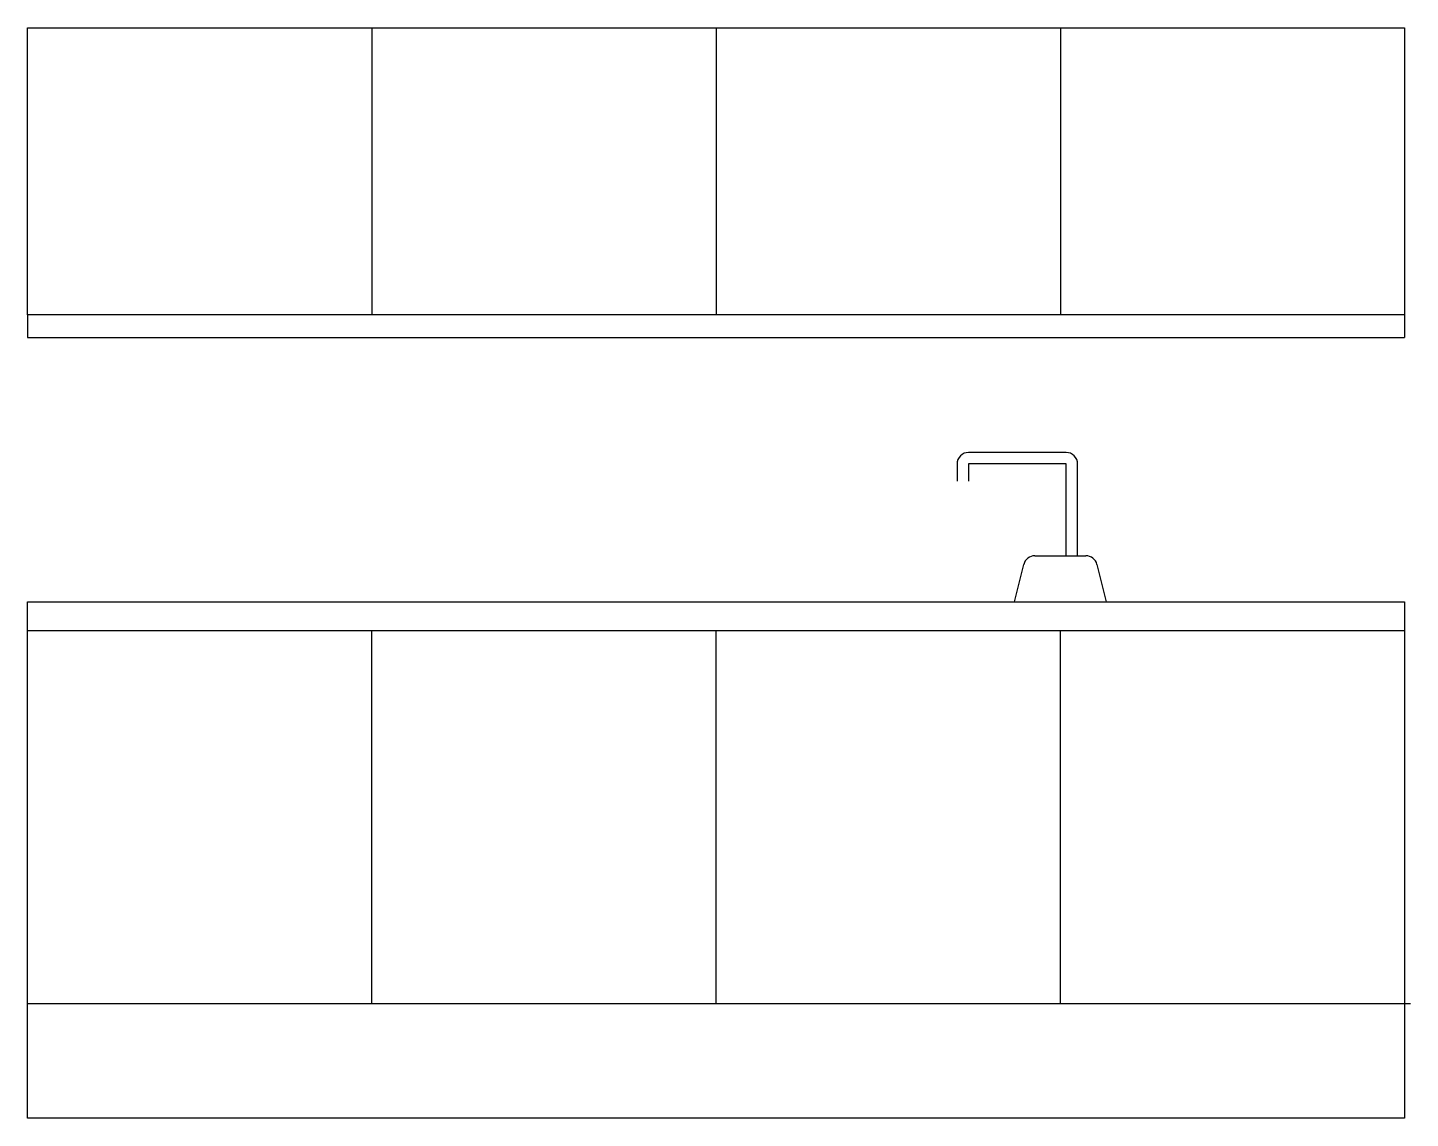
# Model space of a CAD drawing. Extents: x -240 to 1, y 0 to 190.
import ezdxf

# ---------------------------------------------------------------- set-up
doc = ezdxf.new("R2010")
doc.units = 0
doc.header["$LTSCALE"] = 50
doc.header["$MEASUREMENT"] = 0
doc.layers.get('0').update_dxf_attribs({"linetype": 'CONTINUOUS'})

msp = doc.modelspace()

# ---------------------------------------------------------------- linework, layer by layer
at = {"color": 0, "linetype": 'ByBlock'}
for p, q in [((-240, 190), (0, 190)), ((-240, 140), (-240, 190)), ((-180, 190), (-180, 140)), ((-120, 190), (-120, 140)), ((-60, 190), (-60, 140)), ((0, 190), (0, 140)), ((0, 140), (-240, 140)), ((-240, 140), (-240, 136)), ((0, 140), (0, 136)), ((-240, 136), (0, 136)), ((-68, 90), (-66.38, 96.49)), ((-64.44, 98), (-55.56, 98)), ((-53.62, 96.49), (-52, 90)), ((-240, 90), (0, 90)), ((-240, 0), (-240, 90)), ((0, 90), (0, 0)), ((-240, 85), (0, 85)), ((-180, 20), (-180, 85)), ((-120, 20), (-120, 85)), ((-60, 20), (-60, 85)), ((-240, 20), (1, 20)), ((0, 0), (-240, 0))]:
    msp.add_line(p, q, dxfattribs=at)
msp.add_lwpolyline([(-57, 98), (-57, 114, 0.414214), (-59, 116), (-76, 116, 0.414214), (-78, 114), (-78, 111)], format="xyb", dxfattribs=at)
msp.add_lwpolyline([(-59, 98), (-59, 114), (-76, 114), (-76, 111)], dxfattribs=at)
for centre, start, end in [((-64.44, 96), 90, 165.9638), ((-55.56, 96), 14.0362, 90)]:
    msp.add_arc(centre, 2, start, end, dxfattribs=at)

doc.saveas('drawing.dxf')
